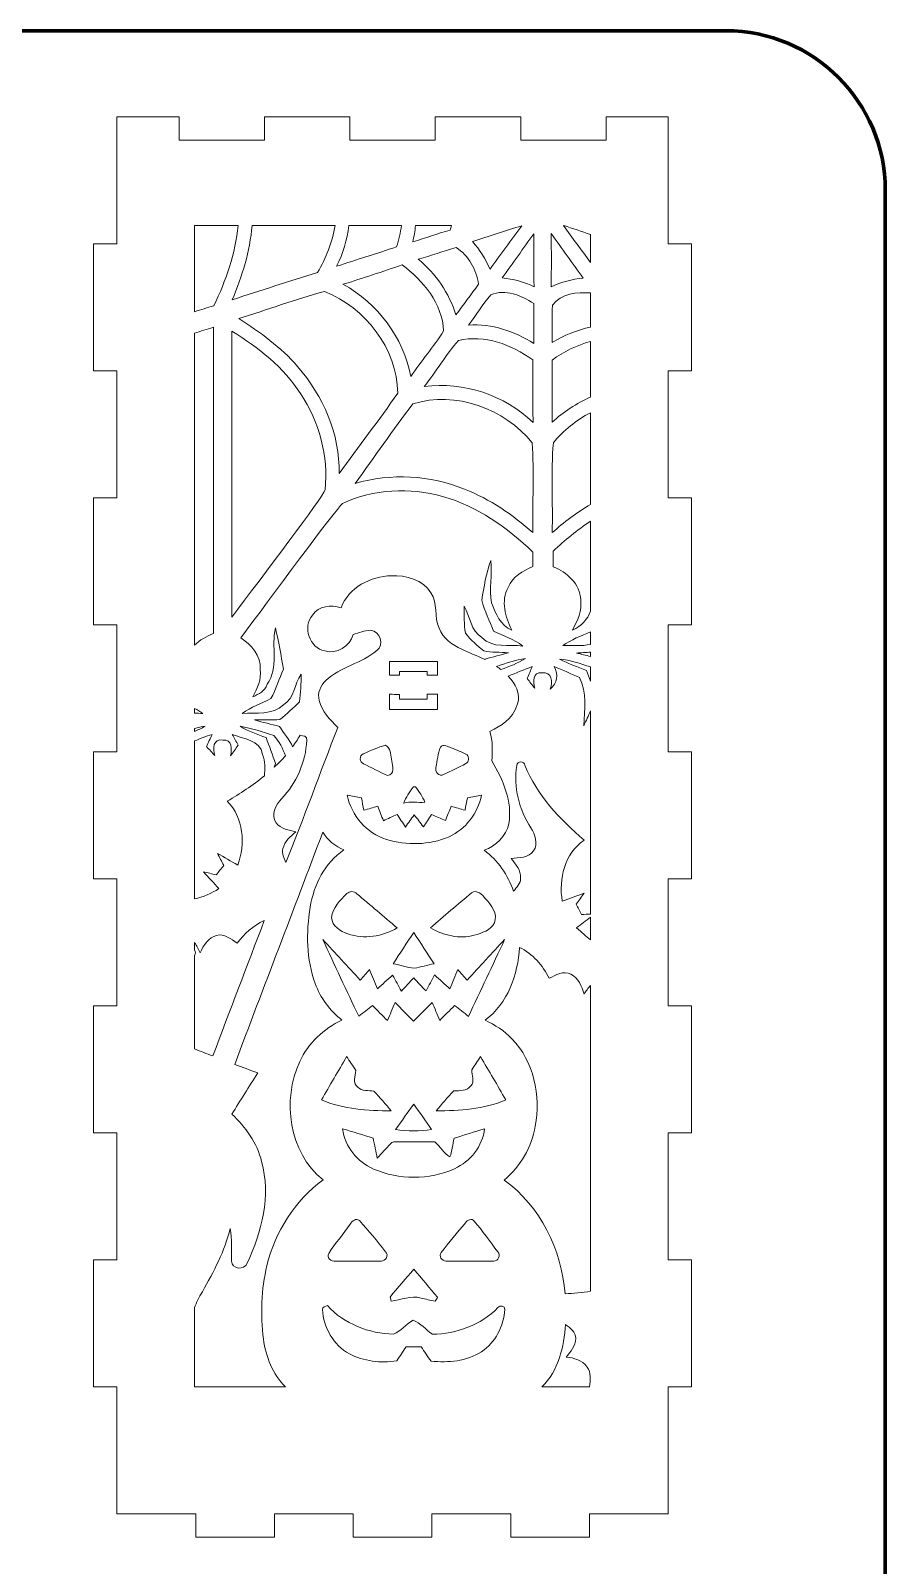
# Model space of a CAD drawing. Header units: centimetres. Extents: x 3.2 to 56.2, y -80.4 to -3.5.
# Drawn here: x 44.83 to 56.21, y -63.33 to -42.9 of the extents above; entities that cross this region are included whole.
import ezdxf

# ---------------------------------------------------------------- set-up
doc = ezdxf.new("R2010")
doc.units = ezdxf.units.CM
doc.header["$MEASUREMENT"] = 0

msp = doc.modelspace()

# ---------------------------------------------------------------- linework, layer by layer
at = {"color": 250, "lineweight": 18, "true_color": 0x231f20}
msp.add_lwpolyline([(50.174, -62.646), (51.222, -62.646), (51.222, -62.956), (52.27, -62.956), (52.27, -62.646), (53.318, -62.646), (53.318, -60.955), (53.628, -60.955), (53.628, -59.264), (53.318, -59.264), (53.318, -57.574), (53.628, -57.574), (53.628, -55.883), (53.318, -55.883), (53.318, -54.192), (53.628, -54.192), (53.628, -52.501), (53.318, -52.501), (53.318, -50.81), (53.628, -50.81), (53.628, -49.119), (53.318, -49.119), (53.318, -47.428), (53.628, -47.428), (53.628, -45.737), (53.318, -45.737), (53.318, -44.046), (52.492, -44.046), (52.492, -44.356), (51.355, -44.356), (51.355, -44.046), (50.218, -44.046), (50.218, -44.356), (49.082, -44.356), (49.082, -44.046), (47.945, -44.046), (47.945, -44.356), (46.808, -44.356), (46.808, -44.046), (45.982, -44.046), (45.982, -45.737), (45.672, -45.737), (45.672, -47.428), (45.982, -47.428), (45.982, -49.119), (45.672, -49.119), (45.672, -50.81), (45.982, -50.81), (45.982, -52.501), (45.672, -52.501), (45.672, -54.192), (45.982, -54.192), (45.982, -55.883), (45.672, -55.883), (45.672, -57.574), (45.982, -57.574), (45.982, -59.264), (45.672, -59.264), (45.672, -60.955), (45.982, -60.955), (45.982, -62.646), (47.03, -62.646), (47.03, -62.956), (48.078, -62.956), (48.078, -62.646), (49.126, -62.646), (49.126, -62.956), (50.174, -62.956), (50.174, -62.646)], dxfattribs=at)
at = {"color": 240, "lineweight": 211, "true_color": 0xed1c24}
msp.add_open_spline([(5.311, -42.9), (5.311, -42.9), (54.087, -42.9), (54.087, -42.9), (55.253, -42.9), (56.207, -43.854), (56.207, -45.02), (56.207, -45.02), (56.207, -78.267), (56.207, -78.267), (56.207, -79.433), (55.253, -80.387), (54.087, -80.387), (54.087, -80.387), (5.311, -80.387), (5.311, -80.387), (4.145, -80.387), (3.191, -79.433), (3.191, -78.267), (3.191, -78.267), (3.191, -45.02), (3.191, -45.02), (3.191, -43.854), (4.145, -42.9), (5.311, -42.9)], degree=3, knots=[0, 0, 0, 0, 1, 1, 1, 2, 2, 2, 3, 3, 3, 4, 4, 4, 5, 5, 5, 6, 6, 6, 7, 7, 7, 8, 8, 8, 8], dxfattribs=at)
at = {"color": 250, "lineweight": 18, "true_color": 0x231f20}
for points, knots in [([(47.015, -46.642), (47.1, -46.614), (47.185, -46.588), (47.27, -46.561), (47.435, -46.229), (47.559, -45.865), (47.594, -45.494), (47.594, -45.494), (47.015, -45.494), (47.015, -45.494), (47.015, -45.494), (47.015, -46.642), (47.015, -46.642)], [0, 0, 0, 0, 1, 1, 1, 2, 2, 2, 3, 3, 3, 4, 4, 4, 4]), ([(48.652, -46.12), (48.763, -45.926), (48.849, -45.714), (48.885, -45.494), (48.885, -45.494), (47.78, -45.494), (47.78, -45.494), (47.754, -45.837), (47.647, -46.167), (47.517, -46.483), (47.894, -46.359), (48.273, -46.236), (48.652, -46.12)], [0, 0, 0, 0, 1, 1, 1, 2, 2, 2, 3, 3, 3, 4, 4, 4, 4]), ([(49.704, -45.776), (49.733, -45.685), (49.755, -45.59), (49.769, -45.494), (49.769, -45.494), (49.069, -45.494), (49.069, -45.494), (49.045, -45.682), (48.991, -45.865), (48.906, -46.036), (49.172, -45.947), (49.441, -45.87), (49.704, -45.776)], [0, 0, 0, 0, 1, 1, 1, 2, 2, 2, 3, 3, 3, 4, 4, 4, 4]), ([(49.918, -45.712), (50.084, -45.659), (50.248, -45.604), (50.415, -45.555), (50.422, -45.535), (50.429, -45.515), (50.435, -45.494), (50.435, -45.494), (49.956, -45.494), (49.956, -45.494), (49.948, -45.568), (49.935, -45.64), (49.918, -45.712)], [0, 0, 0, 0, 1, 1, 1, 2, 2, 2, 3, 3, 3, 4, 4, 4, 4]), ([(50.715, -45.707), (50.81, -45.819), (50.889, -45.942), (50.947, -46.076), (51.086, -45.881), (51.228, -45.688), (51.372, -45.497), (51.152, -45.562), (50.936, -45.639), (50.715, -45.707)], [0, 0, 0, 0, 1, 1, 1, 2, 2, 2, 3, 3, 3, 3]), ([(51.925, -45.494), (52.043, -45.661), (52.166, -45.822), (52.285, -45.987), (52.285, -45.987), (52.285, -45.613), (52.285, -45.613), (52.166, -45.573), (52.048, -45.533), (51.929, -45.494), (51.929, -45.494), (51.925, -45.494), (51.925, -45.494)], [0, 0, 0, 0, 1, 1, 1, 2, 2, 2, 3, 3, 3, 4, 4, 4, 4]), ([(51.109, -46.19), (51.255, -46.21), (51.4, -46.243), (51.533, -46.308), (51.528, -46.072), (51.531, -45.838), (51.531, -45.603), (51.389, -45.798), (51.251, -45.996), (51.109, -46.19)], [0, 0, 0, 0, 1, 1, 1, 2, 2, 2, 3, 3, 3, 3]), ([(51.761, -46.309), (51.895, -46.245), (52.04, -46.21), (52.186, -46.194), (52.045, -45.996), (51.903, -45.798), (51.761, -45.6), (51.764, -45.836), (51.764, -46.073), (51.761, -46.309)], [0, 0, 0, 0, 1, 1, 1, 2, 2, 2, 3, 3, 3, 3]), ([(49.992, -45.941), (50.225, -46.136), (50.404, -46.392), (50.492, -46.684), (50.596, -46.549), (50.695, -46.412), (50.795, -46.276), (50.761, -46.079), (50.666, -45.895), (50.495, -45.785), (50.328, -45.838), (50.161, -45.895), (49.992, -45.941)], [0, 0, 0, 0, 1, 1, 1, 2, 2, 2, 3, 3, 3, 4, 4, 4, 4]), ([(48.99, -46.276), (49.454, -46.528), (49.792, -46.984), (49.892, -47.504), (50.033, -47.298), (50.194, -47.107), (50.33, -46.898), (50.314, -46.534), (50.06, -46.227), (49.778, -46.019), (49.515, -46.105), (49.255, -46.197), (48.99, -46.276)], [0, 0, 0, 0, 1, 1, 1, 2, 2, 2, 3, 3, 3, 4, 4, 4, 4]), ([(48.94, -48.797), (49.192, -48.434), (49.471, -48.09), (49.719, -47.724), (49.71, -47.132), (49.289, -46.588), (48.744, -46.372), (48.359, -46.473), (47.985, -46.617), (47.604, -46.733), (47.886, -46.916), (48.166, -47.111), (48.385, -47.37), (48.727, -47.761), (48.949, -48.272), (48.94, -48.797)], [0, 0, 0, 0, 1, 1, 1, 2, 2, 2, 3, 3, 3, 4, 4, 4, 5, 5, 5, 5]), ([(50.661, -46.819), (50.97, -46.799), (51.271, -46.9), (51.531, -47.063), (51.53, -46.887), (51.531, -46.711), (51.528, -46.534), (51.365, -46.424), (51.151, -46.334), (50.958, -46.417), (50.846, -46.54), (50.763, -46.686), (50.661, -46.819)], [0, 0, 0, 0, 1, 1, 1, 2, 2, 2, 3, 3, 3, 4, 4, 4, 4]), ([(51.774, -47.051), (51.933, -46.957), (52.105, -46.884), (52.285, -46.846), (52.285, -46.846), (52.285, -46.392), (52.285, -46.392), (52.104, -46.376), (51.896, -46.402), (51.779, -46.552), (51.767, -46.718), (51.778, -46.885), (51.774, -47.051)], [0, 0, 0, 0, 1, 1, 1, 2, 2, 2, 3, 3, 3, 4, 4, 4, 4]), ([(47.015, -51.083), (47.084, -51.013), (47.174, -50.96), (47.266, -50.926), (47.264, -49.567), (47.267, -48.208), (47.265, -46.849), (47.181, -46.874), (47.098, -46.901), (47.015, -46.928), (47.015, -46.928), (47.015, -51.083), (47.015, -51.083)], [0, 0, 0, 0, 1, 1, 1, 2, 2, 2, 3, 3, 3, 4, 4, 4, 4]), ([(48.753, -49.014), (48.798, -48.566), (48.676, -48.106), (48.426, -47.732), (48.201, -47.38), (47.863, -47.119), (47.511, -46.901), (47.508, -48.171), (47.512, -49.44), (47.51, -50.709), (47.924, -50.16), (48.713, -49.121), (48.753, -49.014)], [0, 0, 0, 0, 1, 1, 1, 2, 2, 2, 3, 3, 3, 4, 4, 4, 4]), ([(50.072, -47.637), (50.597, -47.572), (51.14, -47.749), (51.52, -48.117), (51.515, -47.838), (51.519, -47.56), (51.517, -47.282), (51.233, -47.079), (50.877, -46.943), (50.526, -47.024), (50.358, -47.215), (50.231, -47.439), (50.072, -47.637)], [0, 0, 0, 0, 1, 1, 1, 2, 2, 2, 3, 3, 3, 4, 4, 4, 4]), ([(51.773, -48.114), (51.924, -47.974), (52.098, -47.86), (52.285, -47.778), (52.285, -47.778), (52.285, -47.038), (52.285, -47.038), (52.102, -47.085), (51.928, -47.173), (51.774, -47.285), (51.774, -47.561), (51.777, -47.837), (51.773, -48.114)], [0, 0, 0, 0, 1, 1, 1, 2, 2, 2, 3, 3, 3, 4, 4, 4, 4]), ([(49.152, -48.928), (49.629, -48.789), (50.15, -48.817), (50.609, -49.005), (50.947, -49.135), (51.248, -49.345), (51.519, -49.583), (51.51, -49.184), (51.534, -48.783), (51.508, -48.385), (51.136, -47.931), (50.489, -47.691), (49.922, -47.868), (49.655, -48.213), (49.409, -48.575), (49.152, -48.928)], [0, 0, 0, 0, 1, 1, 1, 2, 2, 2, 3, 3, 3, 4, 4, 4, 5, 5, 5, 5]), ([(51.79, -48.386), (51.755, -48.781), (51.786, -49.185), (51.774, -49.583), (51.933, -49.442), (52.103, -49.315), (52.285, -49.206), (52.285, -49.206), (52.285, -47.986), (52.285, -47.986), (52.094, -48.085), (51.924, -48.221), (51.79, -48.386)], [0, 0, 0, 0, 1, 1, 1, 2, 2, 2, 3, 3, 3, 4, 4, 4, 4]), ([(48.674, -51.818), (48.647, -51.721), (48.69, -51.618), (48.761, -51.552), (48.955, -51.368), (49.238, -51.323), (49.441, -51.152), (49.55, -51.076), (49.482, -50.888), (49.355, -50.883), (49.276, -50.887), (49.201, -50.915), (49.126, -50.939), (49.081, -51.097), (48.91, -51.207), (48.748, -51.158), (48.543, -51.116), (48.451, -50.84), (48.583, -50.68), (48.666, -50.557), (48.834, -50.538), (48.965, -50.584), (49.065, -50.312), (49.358, -50.163), (49.635, -50.157), (49.83, -50.148), (50.051, -50.209), (50.161, -50.382), (50.254, -50.524), (50.2, -50.704), (50.269, -50.854), (50.32, -50.99), (50.443, -51.079), (50.571, -51.136), (50.672, -51.182), (50.777, -51.224), (50.877, -51.273), (50.877, -51.273), (50.882, -51.266), (50.882, -51.266), (50.986, -51.238), (51.089, -51.211), (51.191, -51.182), (51.084, -51.169), (50.969, -51.187), (50.864, -51.155), (50.773, -51.088), (50.69, -51.01), (50.62, -50.921), (50.602, -50.802), (50.599, -50.682), (50.605, -50.562), (50.68, -50.703), (50.693, -50.887), (50.838, -50.979), (50.979, -51.128), (51.201, -51.069), (51.382, -51.092), (51.266, -51.003), (51.127, -50.954), (50.994, -50.896), (50.945, -50.757), (50.871, -50.626), (50.839, -50.482), (50.865, -50.303), (50.895, -50.123), (50.958, -49.953), (50.976, -50.141), (50.936, -50.332), (50.968, -50.518), (51.022, -50.661), (51.084, -50.818), (51.237, -50.88), (51.154, -50.706), (51.087, -50.494), (51.187, -50.312), (51.247, -50.171), (51.384, -50.091), (51.517, -50.032), (51.518, -49.968), (51.519, -49.905), (51.519, -49.842), (51.175, -49.516), (50.778, -49.229), (50.316, -49.102), (49.88, -48.976), (49.398, -49.002), (48.985, -49.193), (48.893, -49.273), (48.005, -50.483), (47.63, -50.985), (47.779, -51.075), (47.896, -51.221), (47.89, -51.404), (47.908, -51.535), (47.849, -51.655), (47.79, -51.768), (47.87, -51.732), (47.954, -51.693), (47.982, -51.602), (48.137, -51.379), (48.035, -51.1), (48.091, -50.851), (48.135, -51.033), (48.164, -51.216), (48.2, -51.4), (48.141, -51.529), (48.099, -51.667), (48.03, -51.793), (47.906, -51.863), (47.764, -51.901), (47.649, -51.99), (47.833, -51.974), (48.054, -52.018), (48.199, -51.874), (48.35, -51.788), (48.338, -51.596), (48.433, -51.469), (48.436, -51.592), (48.423, -51.714), (48.411, -51.836), (48.327, -51.915), (48.245, -51.998), (48.152, -52.069), (48.04, -52.082), (47.927, -52.074), (47.814, -52.077), (47.924, -52.108), (48.035, -52.134), (48.145, -52.162), (48.196, -52.253), (48.28, -52.336), (48.32, -52.433), (48.356, -52.384), (48.389, -52.334), (48.419, -52.281), (48.459, -52.287), (48.519, -52.289), (48.507, -52.347), (48.497, -52.636), (48.371, -52.916), (48.173, -53.126), (48.094, -53.207), (48.028, -53.341), (48.099, -53.447), (48.162, -53.527), (48.27, -53.545), (48.363, -53.567), (48.29, -53.627), (48.214, -53.695), (48.191, -53.79), (48.172, -53.855), (48.211, -53.915), (48.231, -53.974), (48.472, -53.379), (48.687, -52.774), (48.922, -52.176), (48.818, -52.075), (48.709, -51.964), (48.674, -51.818)], [0, 0, 0, 0, 1, 1, 1, 2, 2, 2, 3, 3, 3, 4, 4, 4, 5, 5, 5, 6, 6, 6, 7, 7, 7, 8, 8, 8, 9, 9, 9, 10, 10, 10, 11, 11, 11, 12, 12, 12, 13, 13, 13, 14, 14, 14, 15, 15, 15, 16, 16, 16, 17, 17, 17, 18, 18, 18, 19, 19, 19, 20, 20, 20, 21, 21, 21, 22, 22, 22, 23, 23, 23, 24, 24, 24, 25, 25, 25, 26, 26, 26, 27, 27, 27, 28, 28, 28, 29, 29, 29, 30, 30, 30, 31, 31, 31, 32, 32, 32, 33, 33, 33, 34, 34, 34, 35, 35, 35, 36, 36, 36, 37, 37, 37, 38, 38, 38, 39, 39, 39, 40, 40, 40, 41, 41, 41, 42, 42, 42, 43, 43, 43, 44, 44, 44, 45, 45, 45, 46, 46, 46, 47, 47, 47, 48, 48, 48, 49, 49, 49, 50, 50, 50, 51, 51, 51, 52, 52, 52, 53, 53, 53, 53]), ([(51.786, -49.831), (51.788, -49.899), (51.789, -49.967), (51.789, -50.036), (51.974, -50.109), (52.143, -50.268), (52.154, -50.477), (52.174, -50.621), (52.111, -50.755), (52.044, -50.879), (52.169, -50.825), (52.242, -50.736), (52.285, -50.63), (52.285, -50.63), (52.285, -49.43), (52.285, -49.43), (52.107, -49.549), (51.941, -49.685), (51.786, -49.831)], [0, 0, 0, 0, 1, 1, 1, 2, 2, 2, 3, 3, 3, 4, 4, 4, 5, 5, 5, 6, 6, 6, 6]), ([(51.914, -51.086), (52.033, -51.08), (52.167, -51.098), (52.285, -51.07), (52.285, -51.07), (52.285, -50.904), (52.285, -50.904), (52.158, -50.956), (52.029, -51.008), (51.914, -51.086)], [0, 0, 0, 0, 1, 1, 1, 2, 2, 2, 3, 3, 3, 3]), ([(51.034, -51.364), (51.053, -51.377), (51.072, -51.39), (51.091, -51.405), (51.204, -51.364), (51.318, -51.324), (51.418, -51.257), (51.288, -51.283), (51.159, -51.318), (51.034, -51.364)], [0, 0, 0, 0, 1, 1, 1, 2, 2, 2, 3, 3, 3, 3]), ([(51.873, -51.268), (51.99, -51.325), (52.112, -51.369), (52.231, -51.416), (52.249, -51.463), (52.267, -51.511), (52.285, -51.559), (52.285, -51.559), (52.285, -51.371), (52.285, -51.371), (52.15, -51.328), (52.016, -51.278), (51.873, -51.268)], [0, 0, 0, 0, 1, 1, 1, 2, 2, 2, 3, 3, 3, 4, 4, 4, 4]), ([(52.098, -51.187), (52.161, -51.202), (52.223, -51.217), (52.285, -51.231), (52.285, -51.231), (52.285, -51.174), (52.285, -51.174), (52.223, -51.177), (52.16, -51.181), (52.098, -51.187)], [0, 0, 0, 0, 1, 1, 1, 2, 2, 2, 3, 3, 3, 3]), ([(50.248, -51.479), (50.249, -51.391), (50.249, -51.387), (50.248, -51.299), (50.036, -51.298), (49.823, -51.299), (49.61, -51.299), (49.609, -51.387), (49.61, -51.392), (49.611, -51.48), (49.655, -51.48), (49.699, -51.479), (49.742, -51.479), (49.742, -51.435), (49.742, -51.474), (49.742, -51.431), (49.864, -51.43), (49.986, -51.429), (50.109, -51.43), (50.11, -51.474), (50.11, -51.436), (50.111, -51.48), (50.157, -51.48), (50.202, -51.479), (50.248, -51.479)], [0, 0, 0, 0, 1, 1, 1, 2, 2, 2, 3, 3, 3, 4, 4, 4, 5, 5, 5, 6, 6, 6, 7, 7, 7, 8, 8, 8, 8]), ([(51.196, -53.458), (51.163, -53.628), (51.023, -53.752), (50.868, -53.812), (51.055, -53.944), (51.184, -54.141), (51.259, -54.356), (51.302, -54.305), (51.357, -54.254), (51.353, -54.182), (51.361, -54.079), (51.289, -53.995), (51.229, -53.919), (51.334, -53.913), (51.459, -53.912), (51.527, -53.819), (51.592, -53.724), (51.546, -53.601), (51.492, -53.514), (51.334, -53.271), (51.254, -52.969), (51.305, -52.682), (51.308, -52.621), (51.401, -52.622), (51.411, -52.678), (51.569, -53.08), (51.878, -53.399), (52.199, -53.677), (51.941, -53.854), (51.857, -54.194), (51.909, -54.489), (52.006, -54.453), (52.103, -54.417), (52.2, -54.383), (52.166, -54.432), (52.129, -54.48), (52.093, -54.528), (52.118, -54.574), (52.142, -54.62), (52.166, -54.667), (52.206, -54.665), (52.245, -54.662), (52.285, -54.66), (52.285, -54.66), (52.285, -51.953), (52.285, -51.953), (52.257, -52.021), (52.225, -52.087), (52.194, -52.153), (52.207, -51.936), (52.238, -51.715), (52.14, -51.511), (52.027, -51.462), (51.914, -51.413), (51.799, -51.365), (51.86, -51.476), (51.841, -51.584), (51.748, -51.665), (51.787, -51.574), (51.772, -51.427), (51.638, -51.449), (51.514, -51.437), (51.516, -51.569), (51.542, -51.654), (51.509, -51.611), (51.475, -51.568), (51.44, -51.525), (51.464, -51.471), (51.487, -51.418), (51.508, -51.365), (51.402, -51.406), (51.296, -51.45), (51.19, -51.493), (51.285, -51.592), (51.356, -51.724), (51.314, -51.863), (51.237, -52.094), (51.098, -52.139), (50.943, -52.231), (50.99, -52.357), (50.975, -52.492), (50.972, -52.621), (51.116, -52.873), (51.251, -53.161), (51.196, -53.458)], [0, 0, 0, 0, 1, 1, 1, 2, 2, 2, 3, 3, 3, 4, 4, 4, 5, 5, 5, 6, 6, 6, 7, 7, 7, 8, 8, 8, 9, 9, 9, 10, 10, 10, 11, 11, 11, 12, 12, 12, 13, 13, 13, 14, 14, 14, 15, 15, 15, 16, 16, 16, 17, 17, 17, 18, 18, 18, 19, 19, 19, 20, 20, 20, 21, 21, 21, 22, 22, 22, 23, 23, 23, 24, 24, 24, 25, 25, 25, 26, 26, 26, 27, 27, 27, 28, 28, 28, 28]), ([(50.248, -51.936), (50.249, -51.848), (50.249, -51.822), (50.249, -51.735), (50.202, -51.735), (50.156, -51.735), (50.109, -51.735), (50.11, -51.777), (50.109, -51.757), (50.109, -51.798), (49.987, -51.797), (49.864, -51.799), (49.741, -51.798), (49.742, -51.757), (49.742, -51.777), (49.742, -51.736), (49.698, -51.736), (49.654, -51.735), (49.61, -51.735), (49.61, -51.823), (49.61, -51.849), (49.61, -51.937), (49.823, -51.937), (50.036, -51.938), (50.248, -51.936)], [0, 0, 0, 0, 1, 1, 1, 2, 2, 2, 3, 3, 3, 4, 4, 4, 5, 5, 5, 6, 6, 6, 7, 7, 7, 8, 8, 8, 8]), ([(47.124, -51.989), (47.089, -51.964), (47.053, -51.943), (47.015, -51.923), (47.015, -51.923), (47.015, -51.987), (47.015, -51.987), (47.051, -51.988), (47.088, -51.988), (47.124, -51.989)], [0, 0, 0, 0, 1, 1, 1, 2, 2, 2, 3, 3, 3, 3]), ([(47.015, -52.23), (47.063, -52.209), (47.11, -52.187), (47.155, -52.16), (47.108, -52.167), (47.061, -52.177), (47.015, -52.189), (47.015, -52.189), (47.015, -52.23), (47.015, -52.23)], [0, 0, 0, 0, 1, 1, 1, 2, 2, 2, 3, 3, 3, 3]), ([(47.944, -52.821), (47.953, -52.725), (47.954, -52.629), (47.92, -52.535), (47.891, -52.342), (47.663, -52.332), (47.517, -52.268), (47.543, -52.317), (47.569, -52.365), (47.595, -52.414), (47.562, -52.461), (47.529, -52.508), (47.493, -52.555), (47.517, -52.477), (47.511, -52.323), (47.392, -52.344), (47.264, -52.318), (47.251, -52.463), (47.287, -52.551), (47.249, -52.511), (47.212, -52.471), (47.174, -52.432), (47.199, -52.377), (47.224, -52.322), (47.248, -52.268), (47.169, -52.293), (47.092, -52.324), (47.015, -52.356), (47.015, -52.356), (47.015, -54.459), (47.015, -54.459), (47.13, -54.434), (47.242, -54.386), (47.339, -54.322), (47.271, -54.246), (47.199, -54.174), (47.132, -54.097), (47.189, -54.111), (47.246, -54.125), (47.302, -54.14), (47.336, -54.098), (47.37, -54.056), (47.403, -54.014), (47.375, -53.96), (47.347, -53.907), (47.32, -53.853), (47.41, -53.904), (47.499, -53.957), (47.59, -54.008), (47.693, -53.725), (47.669, -53.381), (47.451, -53.158), (47.62, -53.058), (47.789, -52.947), (47.944, -52.821)], [0, 0, 0, 0, 1, 1, 1, 2, 2, 2, 3, 3, 3, 4, 4, 4, 5, 5, 5, 6, 6, 6, 7, 7, 7, 8, 8, 8, 9, 9, 9, 10, 10, 10, 11, 11, 11, 12, 12, 12, 13, 13, 13, 14, 14, 14, 15, 15, 15, 16, 16, 16, 17, 17, 17, 18, 18, 18, 18]), ([(48.224, -52.553), (48.189, -52.456), (48.143, -52.363), (48.068, -52.284), (47.921, -52.237), (47.775, -52.187), (47.622, -52.161), (47.729, -52.228), (47.849, -52.268), (47.966, -52.312), (48.01, -52.426), (48.052, -52.542), (48.092, -52.658), (48.086, -52.675), (48.08, -52.691), (48.075, -52.707), (48.127, -52.658), (48.177, -52.607), (48.224, -52.553)], [0, 0, 0, 0, 1, 1, 1, 2, 2, 2, 3, 3, 3, 4, 4, 4, 5, 5, 5, 6, 6, 6, 6]), ([(49.64, -52.624), (49.621, -52.56), (49.633, -52.476), (49.578, -52.43), (49.578, -52.43), (49.555, -52.412), (49.555, -52.412), (49.453, -52.441), (49.355, -52.485), (49.259, -52.529), (49.205, -52.553), (49.21, -52.637), (49.264, -52.659), (49.369, -52.713), (49.474, -52.769), (49.583, -52.815), (49.684, -52.803), (49.654, -52.69), (49.64, -52.624)], [0, 0, 0, 0, 1, 1, 1, 2, 2, 2, 3, 3, 3, 4, 4, 4, 5, 5, 5, 6, 6, 6, 6]), ([(50.641, -52.539), (50.575, -52.501), (50.502, -52.477), (50.432, -52.447), (50.386, -52.431), (50.328, -52.391), (50.287, -52.44), (50.25, -52.523), (50.246, -52.618), (50.228, -52.707), (50.207, -52.763), (50.272, -52.839), (50.33, -52.803), (50.43, -52.758), (50.528, -52.709), (50.624, -52.658), (50.668, -52.636), (50.673, -52.574), (50.641, -52.539)], [0, 0, 0, 0, 1, 1, 1, 2, 2, 2, 3, 3, 3, 4, 4, 4, 5, 5, 5, 6, 6, 6, 6]), ([(49.268, -53.278), (49.257, -53.223), (49.246, -53.169), (49.236, -53.114), (49.173, -53.103), (49.11, -53.091), (49.047, -53.08), (49.103, -53.35), (49.304, -53.584), (49.568, -53.667), (49.838, -53.748), (50.141, -53.746), (50.402, -53.631), (50.625, -53.531), (50.783, -53.317), (50.835, -53.08), (50.772, -53.091), (50.709, -53.103), (50.646, -53.113), (50.636, -53.168), (50.625, -53.223), (50.615, -53.278), (50.553, -53.261), (50.491, -53.243), (50.429, -53.225), (50.404, -53.289), (50.38, -53.352), (50.355, -53.416), (50.293, -53.389), (50.231, -53.362), (50.168, -53.335), (50.133, -53.39), (50.097, -53.445), (50.06, -53.5), (50.02, -53.446), (49.98, -53.392), (49.937, -53.34), (49.898, -53.393), (49.86, -53.447), (49.822, -53.502), (49.785, -53.446), (49.748, -53.389), (49.71, -53.333), (49.65, -53.362), (49.589, -53.39), (49.528, -53.418), (49.503, -53.354), (49.478, -53.289), (49.452, -53.225), (49.391, -53.242), (49.329, -53.26), (49.268, -53.278)], [0, 0, 0, 0, 1, 1, 1, 2, 2, 2, 3, 3, 3, 4, 4, 4, 5, 5, 5, 6, 6, 6, 7, 7, 7, 8, 8, 8, 9, 9, 9, 10, 10, 10, 11, 11, 11, 12, 12, 12, 13, 13, 13, 14, 14, 14, 15, 15, 15, 16, 16, 16, 17, 17, 17, 17]), ([(50.081, -53.173), (50.049, -53.099), (50.005, -53.031), (49.956, -52.967), (49.949, -52.967), (49.935, -52.967), (49.927, -52.967), (49.874, -53.033), (49.833, -53.108), (49.795, -53.184), (49.89, -53.154), (49.988, -53.182), (50.081, -53.173)], [0, 0, 0, 0, 1, 1, 1, 2, 2, 2, 3, 3, 3, 4, 4, 4, 4]), ([(49.003, -53.807), (48.888, -53.758), (48.786, -53.679), (48.722, -53.571), (48.332, -54.602), (47.938, -55.631), (47.549, -56.662), (47.651, -56.699), (47.753, -56.737), (47.855, -56.776), (47.74, -56.959), (47.625, -57.142), (47.511, -57.325), (47.696, -57.495), (47.847, -57.709), (47.908, -57.955), (48.032, -58.411), (47.91, -58.894), (47.714, -59.31), (47.68, -59.408), (47.51, -59.389), (47.506, -59.283), (47.505, -59.138), (47.513, -58.992), (47.491, -58.847), (47.417, -59.146), (47.269, -59.422), (47.119, -59.689), (47.074, -59.764), (47.04, -59.834), (47.015, -59.9), (47.015, -59.9), (47.015, -60.955), (47.015, -60.955), (47.418, -60.956), (47.821, -60.955), (48.224, -60.956), (48.054, -60.787), (47.963, -60.555), (47.932, -60.319), (47.891, -59.994), (47.901, -59.66), (47.979, -59.34), (48.087, -58.89), (48.351, -58.476), (48.725, -58.201), (48.269, -57.83), (48.176, -57.142), (48.415, -56.623), (48.528, -56.378), (48.735, -56.187), (48.977, -56.073), (48.817, -55.947), (48.69, -55.778), (48.621, -55.586), (48.5, -55.262), (48.499, -54.906), (48.554, -54.569), (48.603, -54.272), (48.746, -53.977), (49.003, -53.807)], [0, 0, 0, 0, 1, 1, 1, 2, 2, 2, 3, 3, 3, 4, 4, 4, 5, 5, 5, 6, 6, 6, 7, 7, 7, 8, 8, 8, 9, 9, 9, 10, 10, 10, 11, 11, 11, 12, 12, 12, 13, 13, 13, 14, 14, 14, 15, 15, 15, 16, 16, 16, 17, 17, 17, 18, 18, 18, 19, 19, 19, 20, 20, 20, 20]), ([(50.889, -54.456), (50.843, -54.406), (50.774, -54.327), (50.702, -54.38), (50.516, -54.531), (50.335, -54.688), (50.154, -54.845), (50.33, -54.943), (50.54, -54.998), (50.738, -54.942), (50.838, -54.914), (50.955, -54.877), (51.006, -54.778), (51.053, -54.657), (50.964, -54.542), (50.889, -54.456)], [0, 0, 0, 0, 1, 1, 1, 2, 2, 2, 3, 3, 3, 4, 4, 4, 5, 5, 5, 5]), ([(49.711, -54.845), (49.531, -54.695), (49.356, -54.541), (49.174, -54.392), (49.14, -54.356), (49.078, -54.35), (49.043, -54.389), (48.948, -54.473), (48.856, -54.577), (48.837, -54.707), (48.844, -54.824), (48.958, -54.888), (49.056, -54.923), (49.271, -55.006), (49.515, -54.956), (49.711, -54.845)], [0, 0, 0, 0, 1, 1, 1, 2, 2, 2, 3, 3, 3, 4, 4, 4, 5, 5, 5, 5]), ([(47.089, -55.176), (47.067, -55.132), (47.044, -55.083), (47.015, -55.04), (47.015, -55.04), (47.015, -55.139), (47.015, -55.139), (47.027, -55.164), (47.03, -55.187), (47.018, -55.206), (47.018, -55.206), (47.015, -55.21), (47.015, -55.21), (47.015, -55.21), (47.015, -56.457), (47.015, -56.457), (47.096, -56.488), (47.177, -56.52), (47.258, -56.55), (47.484, -55.949), (47.716, -55.349), (47.942, -54.747), (47.797, -54.815), (47.676, -54.924), (47.58, -55.05), (47.502, -54.992), (47.412, -54.92), (47.309, -54.944), (47.199, -54.973), (47.135, -55.08), (47.089, -55.176)], [0, 0, 0, 0, 1, 1, 1, 2, 2, 2, 3, 3, 3, 4, 4, 4, 5, 5, 5, 6, 6, 6, 7, 7, 7, 8, 8, 8, 9, 9, 9, 10, 10, 10, 10]), ([(52.285, -54.702), (52.223, -54.748), (52.161, -54.795), (52.099, -54.842), (52.168, -54.905), (52.227, -54.961), (52.285, -55.004), (52.285, -55.004), (52.285, -54.702), (52.285, -54.702)], [0, 0, 0, 0, 1, 1, 1, 2, 2, 2, 3, 3, 3, 3]), ([(50.202, -55.322), (50.111, -55.185), (50.024, -55.044), (49.932, -54.907), (49.837, -55.043), (49.752, -55.186), (49.657, -55.322), (49.752, -55.341), (49.843, -55.371), (49.939, -55.381), (50.028, -55.366), (50.114, -55.341), (50.202, -55.322)], [0, 0, 0, 0, 1, 1, 1, 2, 2, 2, 3, 3, 3, 4, 4, 4, 4]), ([(51.141, -55), (50.973, -55.18), (50.807, -55.36), (50.642, -55.541), (50.601, -55.493), (50.559, -55.446), (50.517, -55.398), (50.483, -55.485), (50.449, -55.571), (50.414, -55.657), (50.346, -55.595), (50.277, -55.534), (50.21, -55.471), (50.173, -55.543), (50.134, -55.614), (50.096, -55.685), (50.04, -55.628), (49.984, -55.57), (49.932, -55.51), (49.877, -55.568), (49.822, -55.627), (49.768, -55.686), (49.729, -55.614), (49.69, -55.544), (49.651, -55.474), (49.583, -55.535), (49.515, -55.595), (49.448, -55.656), (49.412, -55.571), (49.378, -55.486), (49.344, -55.4), (49.302, -55.446), (49.262, -55.492), (49.221, -55.539), (49.054, -55.36), (48.886, -55.181), (48.723, -55), (48.878, -55.342), (49.039, -55.682), (49.201, -56.021), (49.263, -55.975), (49.324, -55.927), (49.383, -55.878), (49.449, -55.946), (49.515, -56.013), (49.583, -56.078), (49.617, -55.997), (49.65, -55.916), (49.685, -55.836), (49.765, -55.92), (49.846, -56.004), (49.93, -56.086), (50.012, -56.003), (50.094, -55.92), (50.178, -55.838), (50.211, -55.917), (50.244, -55.996), (50.277, -56.076), (50.344, -56.01), (50.411, -55.945), (50.476, -55.878), (50.538, -55.925), (50.599, -55.974), (50.66, -56.023), (50.821, -55.683), (50.982, -55.342), (51.141, -55)], [0, 0, 0, 0, 1, 1, 1, 2, 2, 2, 3, 3, 3, 4, 4, 4, 5, 5, 5, 6, 6, 6, 7, 7, 7, 8, 8, 8, 9, 9, 9, 10, 10, 10, 11, 11, 11, 12, 12, 12, 13, 13, 13, 14, 14, 14, 15, 15, 15, 16, 16, 16, 17, 17, 17, 18, 18, 18, 19, 19, 19, 20, 20, 20, 21, 21, 21, 22, 22, 22, 22]), ([(51.339, -55.104), (51.318, -55.469), (51.185, -55.849), (50.882, -56.074), (51.013, -56.135), (51.138, -56.215), (51.236, -56.322), (51.534, -56.622), (51.622, -57.08), (51.55, -57.486), (51.504, -57.765), (51.349, -58.018), (51.136, -58.202), (51.618, -58.551), (51.899, -59.128), (51.945, -59.715), (52.059, -59.71), (52.172, -59.7), (52.285, -59.683), (52.285, -59.683), (52.285, -55.612), (52.285, -55.612), (52.252, -55.647), (52.224, -55.688), (52.198, -55.725), (52.165, -55.625), (52.126, -55.509), (52.024, -55.461), (51.925, -55.411), (51.822, -55.472), (51.734, -55.516), (51.647, -55.344), (51.517, -55.187), (51.339, -55.104)], [0, 0, 0, 0, 1, 1, 1, 2, 2, 2, 3, 3, 3, 4, 4, 4, 5, 5, 5, 6, 6, 6, 7, 7, 7, 8, 8, 8, 9, 9, 9, 10, 10, 10, 11, 11, 11, 11]), ([(49.186, -56.967), (49.115, -56.912), (49.151, -56.816), (49.161, -56.742), (49.121, -56.681), (49.08, -56.619), (49.039, -56.558), (48.929, -56.752), (48.814, -56.942), (48.704, -57.135), (48.997, -57.26), (49.319, -57.278), (49.633, -57.281), (49.557, -57.193), (49.483, -57.104), (49.403, -57.02), (49.332, -57.003), (49.243, -57.024), (49.186, -56.967)], [0, 0, 0, 0, 1, 1, 1, 2, 2, 2, 3, 3, 3, 4, 4, 4, 5, 5, 5, 6, 6, 6, 6]), ([(51.157, -57.134), (51.046, -56.942), (50.934, -56.75), (50.821, -56.559), (50.783, -56.618), (50.741, -56.675), (50.706, -56.736), (50.703, -56.806), (50.745, -56.888), (50.693, -56.949), (50.639, -57.019), (50.543, -57.012), (50.465, -57.014), (50.383, -57.1), (50.304, -57.189), (50.229, -57.282), (50.542, -57.276), (50.866, -57.262), (51.157, -57.134)], [0, 0, 0, 0, 1, 1, 1, 2, 2, 2, 3, 3, 3, 4, 4, 4, 5, 5, 5, 6, 6, 6, 6]), ([(50.17, -57.53), (50.091, -57.416), (50.011, -57.304), (49.931, -57.19), (49.85, -57.303), (49.772, -57.419), (49.689, -57.53), (49.849, -57.552), (50.01, -57.552), (50.17, -57.53)], [0, 0, 0, 0, 1, 1, 1, 2, 2, 2, 3, 3, 3, 3]), ([(50.211, -57.691), (50.047, -57.694), (49.883, -57.692), (49.719, -57.692), (49.686, -57.695), (49.644, -57.684), (49.623, -57.719), (49.563, -57.782), (49.506, -57.848), (49.446, -57.912), (49.428, -57.823), (49.41, -57.733), (49.391, -57.644), (49.256, -57.603), (49.121, -57.558), (48.984, -57.521), (49.014, -57.758), (49.181, -57.961), (49.397, -58.055), (49.735, -58.203), (50.137, -58.202), (50.474, -58.051), (50.687, -57.955), (50.848, -57.752), (50.875, -57.518), (50.74, -57.56), (50.605, -57.602), (50.469, -57.645), (50.452, -57.728), (50.441, -57.817), (50.414, -57.895), (50.336, -57.851), (50.282, -57.754), (50.211, -57.691)], [0, 0, 0, 0, 1, 1, 1, 2, 2, 2, 3, 3, 3, 4, 4, 4, 5, 5, 5, 6, 6, 6, 7, 7, 7, 8, 8, 8, 9, 9, 9, 10, 10, 10, 11, 11, 11, 11]), ([(49.556, -59.156), (49.444, -59.016), (49.333, -58.874), (49.211, -58.742), (49.168, -58.701), (49.11, -58.749), (49.086, -58.79), (48.995, -58.922), (48.888, -59.043), (48.802, -59.178), (48.766, -59.229), (48.835, -59.293), (48.888, -59.282), (49.091, -59.282), (49.295, -59.284), (49.498, -59.281), (49.56, -59.287), (49.606, -59.2), (49.556, -59.156)], [0, 0, 0, 0, 1, 1, 1, 2, 2, 2, 3, 3, 3, 4, 4, 4, 5, 5, 5, 6, 6, 6, 6]), ([(51.05, -59.159), (50.948, -59.02), (50.848, -58.88), (50.737, -58.749), (50.702, -58.706), (50.645, -58.734), (50.619, -58.772), (50.513, -58.904), (50.4, -59.031), (50.298, -59.166), (50.259, -59.209), (50.306, -59.284), (50.361, -59.281), (50.573, -59.283), (50.785, -59.285), (50.996, -59.28), (51.055, -59.282), (51.094, -59.201), (51.05, -59.159)], [0, 0, 0, 0, 1, 1, 1, 2, 2, 2, 3, 3, 3, 4, 4, 4, 5, 5, 5, 6, 6, 6, 6]), ([(50.249, -59.762), (50.143, -59.638), (50.038, -59.514), (49.933, -59.39), (49.827, -59.513), (49.716, -59.632), (49.618, -59.762), (49.622, -59.775), (49.628, -59.802), (49.631, -59.815), (49.764, -59.802), (49.895, -59.731), (50.029, -59.774), (50.092, -59.788), (50.155, -59.802), (50.218, -59.814), (50.226, -59.801), (50.241, -59.775), (50.249, -59.762)], [0, 0, 0, 0, 1, 1, 1, 2, 2, 2, 3, 3, 3, 4, 4, 4, 5, 5, 5, 6, 6, 6, 6]), ([(51.145, -59.925), (51.142, -59.877), (51.08, -59.86), (51.053, -59.9), (50.826, -60.132), (50.501, -60.249), (50.18, -60.255), (50.094, -60.194), (50.02, -60.108), (49.923, -60.066), (49.83, -60.119), (49.762, -60.212), (49.663, -60.253), (49.337, -60.247), (49.007, -60.117), (48.783, -59.874), (48.758, -59.885), (48.716, -59.886), (48.716, -59.924), (48.734, -60.162), (48.86, -60.402), (49.076, -60.515), (49.266, -60.615), (49.494, -60.643), (49.705, -60.607), (49.752, -60.549), (49.788, -60.483), (49.829, -60.422), (49.896, -60.421), (49.963, -60.421), (50.03, -60.422), (50.074, -60.487), (50.116, -60.552), (50.162, -60.614), (50.39, -60.635), (50.636, -60.616), (50.833, -60.487), (51.022, -60.367), (51.127, -60.144), (51.145, -59.925)], [0, 0, 0, 0, 1, 1, 1, 2, 2, 2, 3, 3, 3, 4, 4, 4, 5, 5, 5, 6, 6, 6, 7, 7, 7, 8, 8, 8, 9, 9, 9, 10, 10, 10, 11, 11, 11, 12, 12, 12, 13, 13, 13, 13]), ([(52.09, -60.312), (52.089, -60.225), (52.014, -60.171), (51.951, -60.124), (51.93, -60.422), (51.861, -60.741), (51.636, -60.955), (51.847, -60.956), (52.058, -60.957), (52.269, -60.954), (52.283, -60.866), (52.295, -60.768), (52.239, -60.691), (52.178, -60.599), (52.063, -60.569), (51.959, -60.558), (52.02, -60.488), (52.081, -60.409), (52.09, -60.312)], [0, 0, 0, 0, 1, 1, 1, 2, 2, 2, 3, 3, 3, 4, 4, 4, 5, 5, 5, 6, 6, 6, 6])]:
    msp.add_open_spline(points, degree=3, knots=knots, dxfattribs=at)

doc.saveas('drawing.dxf')
